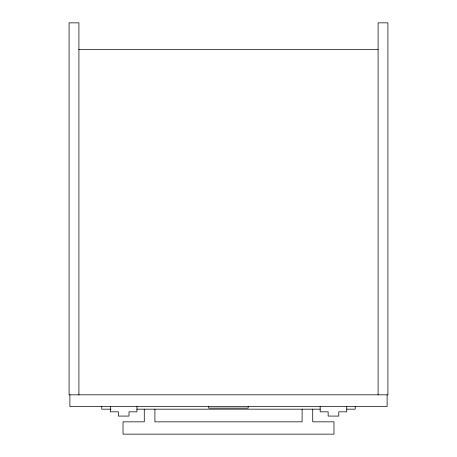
<?xml version="1.0" encoding="UTF-8"?>
<svg xmlns="http://www.w3.org/2000/svg" width="457" height="457" viewBox="0 0 457 457"><rect width="100%" height="100%" fill="white"/><g stroke="black" fill="none" stroke-linecap="round" stroke-linejoin="round"><path stroke-width="0.69" d="M78.912 49.419L378.088 49.419M111.045 409.175L101.762 409.175L101.762 406.519M136.752 409.175L320.248 409.175M346.669 409.175L355.238 409.175L355.238 406.519M387.119 394.825L387.119 406.519L69.881 406.519L69.881 394.825M378.088 394.825L378.088 22.85L387.919 22.85L387.919 394.825L69.081 394.825L69.081 22.85L78.912 22.85L78.912 394.825M346.737 406.519L346.737 411.831L338.763 411.831L338.763 416.081L328.137 416.081L328.137 411.831L320.168 411.831L320.168 406.519M312.725 409.175L312.725 421.834L333.981 421.834L333.981 434.15L123.019 434.15L123.019 421.834L144.275 421.834L144.275 409.175M302.1 409.175L302.1 421.834L154.9 421.834L154.9 409.175M248.162 406.519L248.162 408.112L208.706 408.112L208.706 406.519M136.963 406.519L136.963 411.831L128.994 411.831L128.994 416.081L118.369 416.081L118.369 411.831L110.394 411.831L110.394 406.519"/></g></svg>
